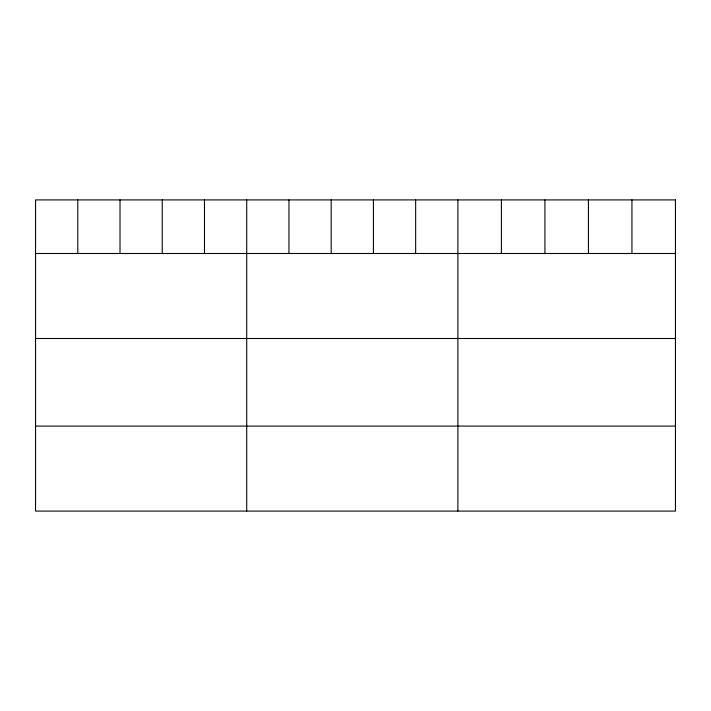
<?xml version="1.0" encoding="UTF-8"?>
<svg xmlns="http://www.w3.org/2000/svg" width="711" height="711" viewBox="0 0 711 711"><rect width="100%" height="100%" fill="white"/><g stroke="black" fill="none" stroke-linecap="round" stroke-linejoin="round"><path stroke-width="1.07" d="M35.55 253.498L675.45 253.498M35.55 338.498L675.45 338.498M35.55 426.085L675.45 426.085M631.937 199.915L631.937 253.498M588.424 199.915L588.424 253.498M544.91 199.915L544.91 253.498M501.397 199.915L501.397 253.498M457.884 199.915L457.884 511.085M415.651 199.915L415.651 253.498M373.417 199.915L373.417 253.498M331.184 199.915L331.184 253.498M288.95 199.915L288.95 253.498M246.717 199.915L246.717 511.085M204.484 199.915L204.484 253.498M162.25 199.915L162.25 253.498M120.017 199.915L120.017 253.498M77.783 199.915L77.783 253.498M675.45 199.915L35.55 199.915L35.55 511.085L675.45 511.085L675.45 199.915"/></g></svg>
